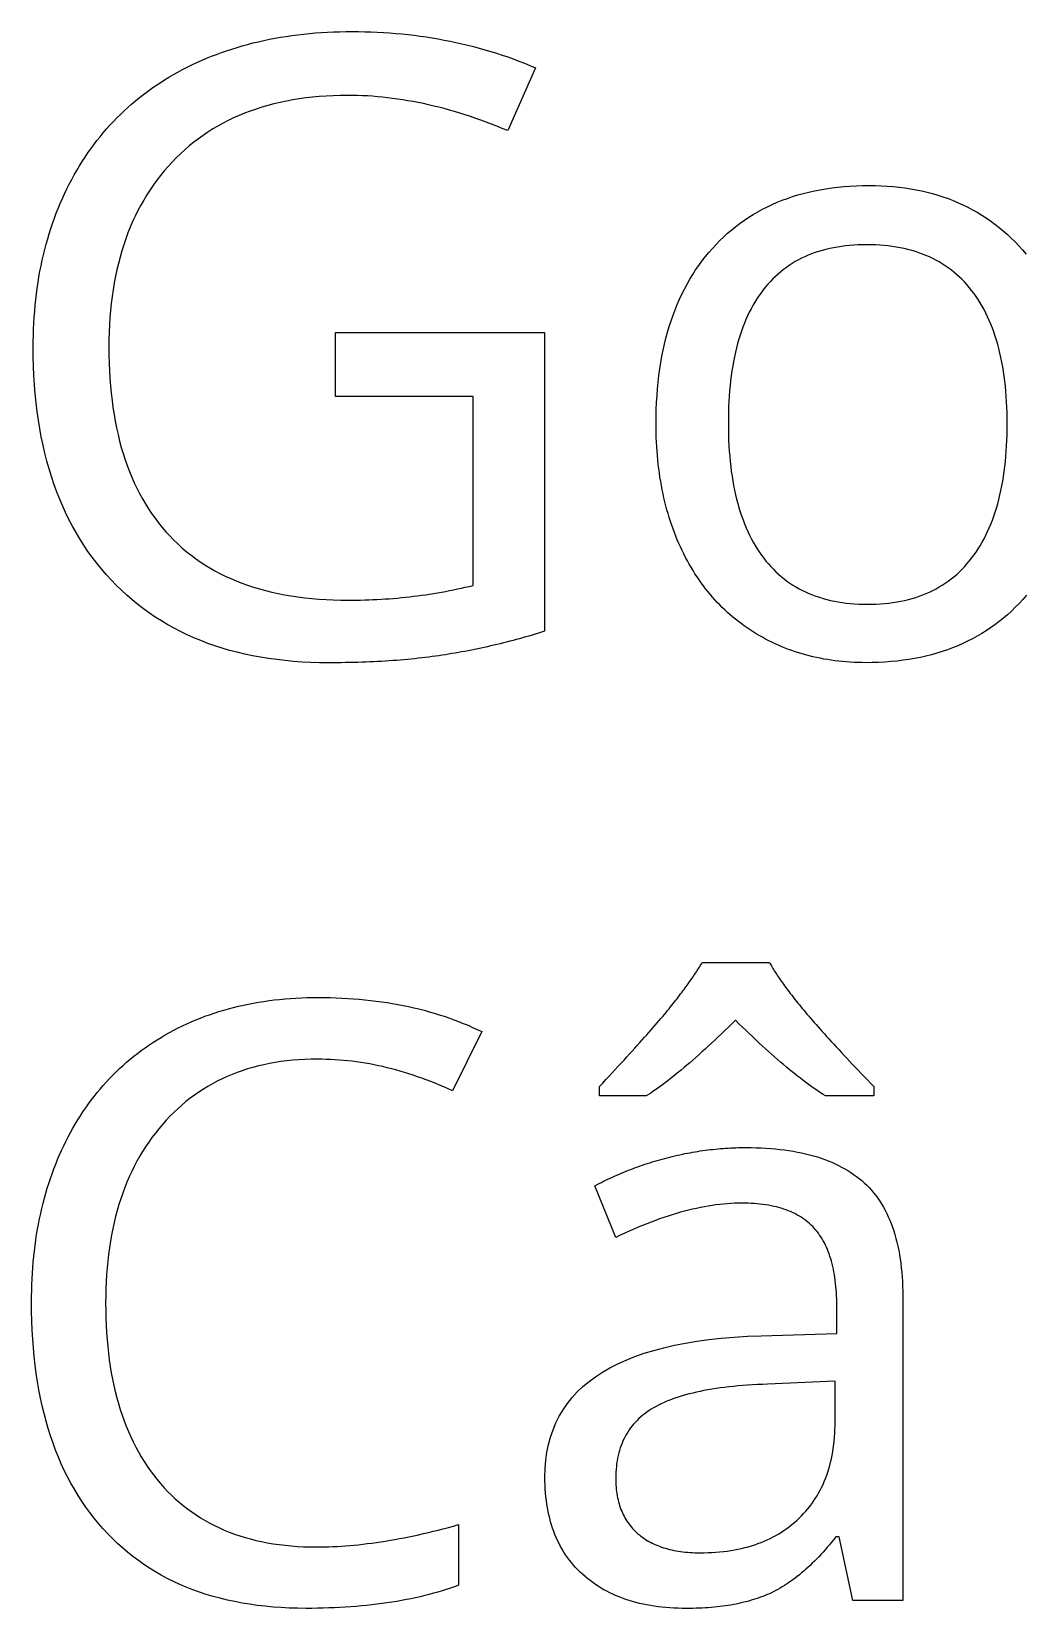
# Model space of a CAD drawing. Extents: x -419 to 419, y -275 to 1047.
# Drawn here: x -119.04 to -87.73, y 126.6 to 176.31 of the extents above; entities that cross this region are included whole.
import ezdxf

# ---------------------------------------------------------------- set-up
doc = ezdxf.new("R2010")
doc.units = 0
doc.layers.get('0').update_dxf_attribs({"linetype": 'CONTINUOUS'})

msp = doc.modelspace()

# ---------------------------------------------------------------- linework, layer by layer
for points in [[(-103.161, 157.315), (-103.26, 157.285), (-103.36, 157.256), (-103.46, 157.227), (-103.56, 157.199), (-103.66, 157.171), (-103.76, 157.143), (-103.86, 157.117), (-103.96, 157.09), (-104.061, 157.064), (-104.162, 157.039), (-104.262, 157.014), (-104.363, 156.989), (-104.464, 156.966), (-104.565, 156.942), (-104.666, 156.919), (-104.768, 156.897), (-104.869, 156.875), (-104.971, 156.853), (-105.072, 156.833), (-105.174, 156.812), (-105.276, 156.792), (-105.378, 156.773), (-105.48, 156.754), (-105.583, 156.736), (-105.685, 156.718), (-105.788, 156.701), (-105.89, 156.684), (-105.993, 156.668), (-106.096, 156.651), (-106.2, 156.636), (-106.305, 156.62), (-106.412, 156.606), (-106.519, 156.592), (-106.627, 156.578), (-106.737, 156.565), (-106.847, 156.553), (-106.959, 156.541), (-107.071, 156.529), (-107.185, 156.518), (-107.3, 156.508), (-107.416, 156.498), (-107.532, 156.489), (-107.65, 156.48), (-107.769, 156.472), (-107.889, 156.464), (-108.01, 156.457), (-108.132, 156.451), (-108.255, 156.445), (-108.38, 156.439), (-108.505, 156.434), (-108.631, 156.43), (-108.758, 156.426), (-108.887, 156.422), (-109.016, 156.419), (-109.146, 156.417), (-109.278, 156.415), (-109.41, 156.414), (-109.544, 156.413), (-109.678, 156.413), (-109.961, 156.416), (-110.239, 156.424), (-110.513, 156.437), (-110.783, 156.456), (-111.049, 156.481), (-111.311, 156.511), (-111.569, 156.546), (-111.822, 156.587), (-112.072, 156.633), (-112.318, 156.685), (-112.559, 156.742), (-112.797, 156.805), (-113.03, 156.873), (-113.259, 156.946), (-113.484, 157.025), (-113.706, 157.11), (-113.923, 157.2), (-114.136, 157.295), (-114.345, 157.396), (-114.549, 157.502), (-114.75, 157.613), (-114.947, 157.73), (-115.14, 157.853), (-115.328, 157.981), (-115.513, 158.114), (-115.693, 158.253), (-115.87, 158.397), (-116.042, 158.546), (-116.21, 158.702), (-116.375, 158.862), (-116.535, 159.028), (-116.691, 159.199), (-116.841, 159.374), (-116.987, 159.554), (-117.128, 159.738), (-117.263, 159.926), (-117.393, 160.119), (-117.518, 160.316), (-117.638, 160.518), (-117.753, 160.723), (-117.863, 160.934), (-117.968, 161.149), (-118.068, 161.368), (-118.162, 161.591), (-118.252, 161.819), (-118.336, 162.051), (-118.415, 162.288), (-118.489, 162.528), (-118.558, 162.774), (-118.622, 163.023), (-118.681, 163.277), (-118.735, 163.536), (-118.783, 163.798), (-118.827, 164.065), (-118.865, 164.337), (-118.898, 164.613), (-118.926, 164.893), (-118.949, 165.177), (-118.967, 165.466), (-118.98, 165.759), (-118.987, 166.056), (-118.99, 166.358), (-118.989, 166.552), (-118.985, 166.744), (-118.979, 166.935), (-118.97, 167.124), (-118.958, 167.312), (-118.944, 167.498), (-118.928, 167.683), (-118.909, 167.866), (-118.887, 168.047), (-118.863, 168.227), (-118.837, 168.405), (-118.808, 168.582), (-118.776, 168.758), (-118.742, 168.931), (-118.705, 169.104), (-118.666, 169.274), (-118.624, 169.443), (-118.58, 169.611), (-118.533, 169.777), (-118.484, 169.941), (-118.432, 170.104), (-118.378, 170.266), (-118.321, 170.426), (-118.262, 170.584), (-118.2, 170.74), (-118.135, 170.896), (-118.069, 171.049), (-117.999, 171.201), (-117.927, 171.352), (-117.853, 171.501), (-117.776, 171.648), (-117.696, 171.793), (-117.615, 171.936), (-117.531, 172.077), (-117.445, 172.216), (-117.356, 172.352), (-117.266, 172.486), (-117.173, 172.618), (-117.078, 172.747), (-116.98, 172.875), (-116.881, 173), (-116.779, 173.123), (-116.675, 173.244), (-116.569, 173.362), (-116.461, 173.478), (-116.35, 173.593), (-116.238, 173.704), (-116.123, 173.814), (-116.005, 173.921), (-115.886, 174.027), (-115.764, 174.13), (-115.64, 174.23), (-115.514, 174.329), (-115.386, 174.425), (-115.256, 174.52), (-115.123, 174.612), (-114.988, 174.701), (-114.851, 174.789), (-114.711, 174.874), (-114.57, 174.957), (-114.426, 175.038), (-114.28, 175.117), (-114.132, 175.193), (-113.983, 175.266), (-113.831, 175.337), (-113.679, 175.406), (-113.524, 175.472), (-113.368, 175.535), (-113.21, 175.596), (-113.051, 175.655), (-112.89, 175.711), (-112.727, 175.764), (-112.563, 175.815), (-112.397, 175.864), (-112.23, 175.91), (-112.061, 175.954), (-111.89, 175.995), (-111.718, 176.034), (-111.544, 176.07), (-111.368, 176.104), (-111.191, 176.135), (-111.012, 176.163), (-110.831, 176.19), (-110.649, 176.213), (-110.465, 176.235), (-110.28, 176.253), (-110.093, 176.27), (-109.904, 176.283), (-109.714, 176.295), (-109.522, 176.303), (-109.328, 176.31), (-109.133, 176.313), (-108.936, 176.315), (-108.736, 176.314), (-108.537, 176.31), (-108.339, 176.304), (-108.142, 176.296), (-107.945, 176.285), (-107.75, 176.272), (-107.555, 176.256), (-107.362, 176.238), (-107.169, 176.218), (-106.977, 176.196), (-106.786, 176.171), (-106.596, 176.143), (-106.407, 176.114), (-106.218, 176.081), (-106.031, 176.047), (-105.845, 176.01), (-105.659, 175.971), (-105.474, 175.929), (-105.29, 175.885), (-105.107, 175.839), (-104.925, 175.79), (-104.744, 175.739), (-104.564, 175.686), (-104.384, 175.63), (-104.206, 175.572), (-104.028, 175.512), (-103.851, 175.449), (-103.675, 175.384), (-103.5, 175.316), (-103.326, 175.246), (-103.153, 175.174), (-104.028, 173.19), (-104.197, 173.261), (-104.366, 173.329), (-104.535, 173.395), (-104.703, 173.458), (-104.87, 173.519), (-105.037, 173.578), (-105.204, 173.635), (-105.37, 173.689), (-105.536, 173.741), (-105.702, 173.791), (-105.867, 173.838), (-106.032, 173.883), (-106.196, 173.926), (-106.36, 173.967), (-106.523, 174.005), (-106.686, 174.041), (-106.849, 174.074), (-107.011, 174.106), (-107.173, 174.134), (-107.335, 174.161), (-107.496, 174.185), (-107.656, 174.207), (-107.816, 174.227), (-107.976, 174.244), (-108.135, 174.26), (-108.294, 174.272), (-108.453, 174.283), (-108.611, 174.291), (-108.768, 174.297), (-108.926, 174.3), (-109.082, 174.301), (-109.309, 174.299), (-109.533, 174.292), (-109.753, 174.282), (-109.97, 174.266), (-110.184, 174.246), (-110.395, 174.222), (-110.602, 174.194), (-110.806, 174.161), (-111.007, 174.124), (-111.205, 174.082), (-111.399, 174.036), (-111.591, 173.986), (-111.779, 173.931), (-111.964, 173.872), (-112.145, 173.809), (-112.323, 173.741), (-112.499, 173.668), (-112.67, 173.592), (-112.839, 173.511), (-113.005, 173.426), (-113.167, 173.336), (-113.326, 173.242), (-113.481, 173.143), (-113.634, 173.04), (-113.783, 172.933), (-113.929, 172.822), (-114.072, 172.706), (-114.211, 172.585), (-114.348, 172.461), (-114.481, 172.332), (-114.611, 172.198), (-114.737, 172.061), (-114.859, 171.92), (-114.978, 171.775), (-115.092, 171.628), (-115.201, 171.477), (-115.307, 171.322), (-115.409, 171.164), (-115.506, 171.003), (-115.599, 170.838), (-115.689, 170.67), (-115.774, 170.498), (-115.854, 170.324), (-115.931, 170.145), (-116.004, 169.964), (-116.072, 169.779), (-116.136, 169.59), (-116.196, 169.398), (-116.252, 169.203), (-116.304, 169.005), (-116.352, 168.803), (-116.395, 168.597), (-116.435, 168.389), (-116.47, 168.176), (-116.501, 167.961), (-116.528, 167.742), (-116.551, 167.52), (-116.569, 167.294), (-116.584, 167.065), (-116.594, 166.833), (-116.601, 166.597), (-116.603, 166.358), (-116.601, 166.107), (-116.595, 165.86), (-116.585, 165.617), (-116.571, 165.378), (-116.553, 165.143), (-116.531, 164.912), (-116.505, 164.685), (-116.475, 164.461), (-116.441, 164.242), (-116.403, 164.027), (-116.361, 163.815), (-116.315, 163.607), (-116.265, 163.404), (-116.212, 163.204), (-116.154, 163.008), (-116.092, 162.816), (-116.026, 162.628), (-115.956, 162.445), (-115.882, 162.265), (-115.805, 162.088), (-115.723, 161.916), (-115.637, 161.748), (-115.548, 161.584), (-115.454, 161.424), (-115.356, 161.267), (-115.255, 161.115), (-115.149, 160.967), (-115.039, 160.822), (-114.926, 160.682), (-114.808, 160.545), (-114.687, 160.413), (-114.561, 160.284), (-114.432, 160.159), (-114.299, 160.039), (-114.162, 159.923), (-114.021, 159.811), (-113.877, 159.703), (-113.729, 159.6), (-113.577, 159.501), (-113.422, 159.406), (-113.262, 159.315), (-113.1, 159.229), (-112.933, 159.147), (-112.762, 159.068), (-112.588, 158.995), (-112.41, 158.925), (-112.229, 158.86), (-112.043, 158.799), (-111.854, 158.742), (-111.662, 158.689), (-111.465, 158.64), (-111.265, 158.596), (-111.061, 158.556), (-110.853, 158.52), (-110.641, 158.489), (-110.426, 158.461), (-110.207, 158.438), (-109.984, 158.419), (-109.757, 158.404), (-109.527, 158.394), (-109.293, 158.388), (-109.055, 158.385), (-108.925, 158.386), (-108.796, 158.387), (-108.666, 158.39), (-108.537, 158.393), (-108.407, 158.397), (-108.278, 158.403), (-108.15, 158.409), (-108.021, 158.416), (-107.893, 158.425), (-107.764, 158.434), (-107.636, 158.444), (-107.509, 158.455), (-107.381, 158.467), (-107.254, 158.48), (-107.126, 158.494), (-106.999, 158.509), (-106.872, 158.525), (-106.746, 158.542), (-106.619, 158.56), (-106.493, 158.579), (-106.367, 158.599), (-106.241, 158.62), (-106.115, 158.642), (-105.989, 158.664), (-105.864, 158.688), (-105.739, 158.713), (-105.614, 158.739), (-105.489, 158.765), (-105.364, 158.793), (-105.239, 158.822), (-105.115, 158.852), (-105.115, 164.808), (-109.454, 164.808), (-109.454, 166.822), (-102.863, 166.822), (-102.863, 157.407), (-102.962, 157.376), (-103.061, 157.345)], [(-100.829, 143.378), (-100.731, 143.484), (-100.635, 143.588), (-100.541, 143.69), (-100.449, 143.79), (-100.359, 143.888), (-100.271, 143.984), (-100.186, 144.079), (-100.102, 144.171), (-100.02, 144.262), (-99.94, 144.35), (-99.862, 144.437), (-99.787, 144.522), (-99.713, 144.604), (-99.641, 144.685), (-99.572, 144.764), (-99.504, 144.841), (-99.438, 144.916), (-99.375, 144.99), (-99.313, 145.061), (-99.254, 145.13), (-99.196, 145.198), (-99.141, 145.263), (-99.088, 145.327), (-99.036, 145.388), (-98.987, 145.448), (-98.94, 145.506), (-98.894, 145.562), (-98.851, 145.616), (-98.809, 145.668), (-98.768, 145.72), (-98.728, 145.771), (-98.688, 145.822), (-98.649, 145.872), (-98.611, 145.921), (-98.574, 145.97), (-98.537, 146.018), (-98.501, 146.066), (-98.466, 146.113), (-98.432, 146.159), (-98.398, 146.205), (-98.365, 146.25), (-98.333, 146.295), (-98.302, 146.339), (-98.271, 146.383), (-98.241, 146.425), (-98.212, 146.467), (-98.183, 146.509), (-98.156, 146.55), (-98.129, 146.59), (-98.102, 146.63), (-98.077, 146.669), (-98.052, 146.708), (-98.028, 146.746), (-98.005, 146.783), (-97.982, 146.819), (-97.961, 146.855), (-97.94, 146.891), (-97.919, 146.926), (-97.9, 146.96), (-95.77, 146.96), (-95.751, 146.925), (-95.731, 146.889), (-95.711, 146.853), (-95.689, 146.816), (-95.667, 146.778), (-95.644, 146.74), (-95.62, 146.701), (-95.595, 146.662), (-95.57, 146.622), (-95.543, 146.581), (-95.516, 146.539), (-95.487, 146.497), (-95.458, 146.454), (-95.428, 146.41), (-95.397, 146.366), (-95.366, 146.321), (-95.333, 146.276), (-95.3, 146.23), (-95.265, 146.183), (-95.23, 146.135), (-95.194, 146.087), (-95.157, 146.039), (-95.119, 145.989), (-95.081, 145.939), (-95.041, 145.888), (-95.001, 145.837), (-94.96, 145.785), (-94.918, 145.732), (-94.875, 145.678), (-94.831, 145.624), (-94.786, 145.57), (-94.74, 145.514), (-94.692, 145.456), (-94.642, 145.397), (-94.591, 145.336), (-94.537, 145.273), (-94.482, 145.209), (-94.424, 145.143), (-94.365, 145.075), (-94.304, 145.006), (-94.241, 144.935), (-94.176, 144.862), (-94.109, 144.788), (-94.041, 144.711), (-93.97, 144.634), (-93.898, 144.554), (-93.824, 144.473), (-93.747, 144.39), (-93.669, 144.305), (-93.589, 144.219), (-93.508, 144.131), (-93.424, 144.041), (-93.338, 143.95), (-93.251, 143.856), (-93.161, 143.762), (-93.07, 143.665), (-92.977, 143.567), (-92.882, 143.467), (-92.785, 143.365), (-92.686, 143.261), (-92.585, 143.156), (-92.483, 143.049), (-92.483, 142.757), (-94.011, 142.757), (-94.085, 142.803), (-94.159, 142.851), (-94.235, 142.902), (-94.312, 142.954), (-94.391, 143.009), (-94.47, 143.066), (-94.551, 143.124), (-94.633, 143.185), (-94.716, 143.248), (-94.8, 143.312), (-94.886, 143.379), (-94.972, 143.448), (-95.06, 143.519), (-95.149, 143.592), (-95.239, 143.667), (-95.331, 143.744), (-95.424, 143.823), (-95.517, 143.904), (-95.612, 143.987), (-95.709, 144.072), (-95.806, 144.159), (-95.905, 144.248), (-96.005, 144.339), (-96.105, 144.433), (-96.208, 144.528), (-96.311, 144.625), (-96.416, 144.724), (-96.521, 144.826), (-96.628, 144.929), (-96.736, 145.034), (-96.846, 145.141), (-96.958, 145.032), (-97.068, 144.924), (-97.178, 144.819), (-97.285, 144.715), (-97.392, 144.614), (-97.497, 144.515), (-97.6, 144.419), (-97.702, 144.324), (-97.803, 144.232), (-97.902, 144.142), (-98, 144.054), (-98.097, 143.968), (-98.192, 143.885), (-98.285, 143.804), (-98.377, 143.725), (-98.468, 143.648), (-98.557, 143.573), (-98.645, 143.5), (-98.732, 143.43), (-98.817, 143.362), (-98.9, 143.296), (-98.983, 143.232), (-99.063, 143.171), (-99.143, 143.111), (-99.221, 143.054), (-99.297, 142.999), (-99.372, 142.946), (-99.446, 142.895), (-99.518, 142.847), (-99.589, 142.801), (-99.659, 142.757), (-101.136, 142.757), (-101.136, 143.049), (-101.031, 143.161), (-100.929, 143.27)], [(-110.617, 143.894), (-110.807, 143.879), (-110.994, 143.86), (-111.179, 143.837), (-111.361, 143.809), (-111.541, 143.777), (-111.717, 143.74), (-111.891, 143.7), (-112.062, 143.655), (-112.231, 143.606), (-112.396, 143.552), (-112.559, 143.494), (-112.72, 143.432), (-112.877, 143.366), (-113.032, 143.295), (-113.184, 143.22), (-113.333, 143.141), (-113.48, 143.058), (-113.624, 142.97), (-113.765, 142.878), (-113.904, 142.781), (-114.04, 142.681), (-114.173, 142.576), (-114.304, 142.467), (-114.431, 142.353), (-114.556, 142.236), (-114.679, 142.114), (-114.799, 141.987), (-114.916, 141.857), (-115.029, 141.723), (-115.139, 141.585), (-115.246, 141.444), (-115.348, 141.301), (-115.447, 141.154), (-115.542, 141.004), (-115.634, 140.85), (-115.721, 140.694), (-115.805, 140.534), (-115.885, 140.372), (-115.962, 140.206), (-116.034, 140.037), (-116.103, 139.864), (-116.169, 139.689), (-116.23, 139.51), (-116.288, 139.329), (-116.342, 139.144), (-116.392, 138.956), (-116.439, 138.764), (-116.482, 138.57), (-116.521, 138.372), (-116.556, 138.172), (-116.588, 137.968), (-116.616, 137.761), (-116.64, 137.551), (-116.66, 137.337), (-116.677, 137.121), (-116.69, 136.901), (-116.699, 136.678), (-116.705, 136.452), (-116.707, 136.223), (-116.705, 135.987), (-116.7, 135.755), (-116.691, 135.526), (-116.678, 135.301), (-116.662, 135.08), (-116.642, 134.861), (-116.619, 134.647), (-116.592, 134.436), (-116.561, 134.228), (-116.527, 134.024), (-116.489, 133.823), (-116.448, 133.626), (-116.403, 133.432), (-116.354, 133.242), (-116.302, 133.055), (-116.246, 132.871), (-116.187, 132.692), (-116.124, 132.515), (-116.058, 132.342), (-115.987, 132.173), (-115.914, 132.007), (-115.837, 131.845), (-115.756, 131.686), (-115.671, 131.53), (-115.583, 131.378), (-115.492, 131.23), (-115.397, 131.085), (-115.298, 130.943), (-115.196, 130.805), (-115.09, 130.671), (-114.981, 130.54), (-114.868, 130.412), (-114.751, 130.289), (-114.632, 130.17), (-114.51, 130.055), (-114.385, 129.945), (-114.257, 129.838), (-114.125, 129.736), (-113.991, 129.638), (-113.853, 129.544), (-113.713, 129.454), (-113.569, 129.368), (-113.423, 129.287), (-113.273, 129.21), (-113.12, 129.137), (-112.964, 129.068), (-112.806, 129.003), (-112.644, 128.943), (-112.479, 128.887), (-112.311, 128.835), (-112.14, 128.787), (-111.965, 128.743), (-111.788, 128.703), (-111.608, 128.668), (-111.425, 128.637), (-111.238, 128.609), (-111.049, 128.587), (-110.857, 128.568), (-110.661, 128.553), (-110.463, 128.543), (-110.261, 128.537), (-110.057, 128.535), (-109.929, 128.535), (-109.801, 128.537), (-109.671, 128.541), (-109.541, 128.546), (-109.409, 128.553), (-109.276, 128.561), (-109.142, 128.57), (-109.006, 128.581), (-108.87, 128.594), (-108.732, 128.607), (-108.594, 128.623), (-108.454, 128.64), (-108.313, 128.658), (-108.17, 128.678), (-108.027, 128.699), (-107.882, 128.722), (-107.737, 128.746), (-107.59, 128.771), (-107.442, 128.798), (-107.293, 128.827), (-107.143, 128.857), (-106.991, 128.889), (-106.839, 128.922), (-106.685, 128.956), (-106.53, 128.992), (-106.374, 129.03), (-106.217, 129.068), (-106.059, 129.109), (-105.899, 129.151), (-105.739, 129.194), (-105.577, 129.239), (-105.577, 127.329), (-105.704, 127.282), (-105.832, 127.238), (-105.963, 127.194), (-106.096, 127.153), (-106.23, 127.113), (-106.366, 127.074), (-106.505, 127.037), (-106.645, 127.001), (-106.787, 126.967), (-106.93, 126.934), (-107.076, 126.903), (-107.224, 126.874), (-107.374, 126.846), (-107.525, 126.819), (-107.678, 126.794), (-107.834, 126.771), (-107.991, 126.749), (-108.15, 126.728), (-108.311, 126.709), (-108.474, 126.692), (-108.638, 126.676), (-108.805, 126.661), (-108.973, 126.648), (-109.144, 126.637), (-109.316, 126.627), (-109.49, 126.619), (-109.666, 126.612), (-109.844, 126.606), (-110.024, 126.603), (-110.206, 126.6), (-110.39, 126.6), (-110.655, 126.602), (-110.917, 126.61), (-111.175, 126.623), (-111.428, 126.641), (-111.678, 126.665), (-111.924, 126.694), (-112.166, 126.728), (-112.404, 126.767), (-112.638, 126.811), (-112.868, 126.861), (-113.094, 126.916), (-113.316, 126.976), (-113.534, 127.041), (-113.749, 127.112), (-113.959, 127.188), (-114.165, 127.269), (-114.368, 127.355), (-114.566, 127.447), (-114.761, 127.543), (-114.951, 127.645), (-115.138, 127.752), (-115.321, 127.865), (-115.5, 127.982), (-115.675, 128.105), (-115.845, 128.233), (-116.012, 128.367), (-116.175, 128.505), (-116.335, 128.649), (-116.49, 128.798), (-116.641, 128.952), (-116.788, 129.112), (-116.931, 129.276), (-117.07, 129.444), (-117.204, 129.617), (-117.333, 129.794), (-117.457, 129.976), (-117.577, 130.162), (-117.692, 130.353), (-117.802, 130.548), (-117.908, 130.747), (-118.009, 130.951), (-118.105, 131.16), (-118.196, 131.372), (-118.283, 131.589), (-118.365, 131.811), (-118.443, 132.037), (-118.515, 132.267), (-118.583, 132.502), (-118.647, 132.741), (-118.705, 132.984), (-118.759, 133.232), (-118.808, 133.485), (-118.853, 133.741), (-118.893, 134.003), (-118.928, 134.268), (-118.958, 134.538), (-118.984, 134.812), (-119.005, 135.091), (-119.022, 135.374), (-119.033, 135.662), (-119.04, 135.954), (-119.043, 136.25), (-119.042, 136.436), (-119.038, 136.62), (-119.033, 136.803), (-119.025, 136.985), (-119.015, 137.165), (-119.002, 137.343), (-118.988, 137.52), (-118.971, 137.696), (-118.952, 137.87), (-118.93, 138.043), (-118.907, 138.214), (-118.881, 138.383), (-118.852, 138.551), (-118.822, 138.718), (-118.789, 138.883), (-118.754, 139.047), (-118.717, 139.209), (-118.678, 139.37), (-118.636, 139.529), (-118.592, 139.687), (-118.546, 139.843), (-118.497, 139.998), (-118.447, 140.151), (-118.393, 140.302), (-118.338, 140.453), (-118.281, 140.601), (-118.221, 140.749), (-118.159, 140.895), (-118.094, 141.039), (-118.028, 141.182), (-117.959, 141.323), (-117.888, 141.462), (-117.815, 141.6), (-117.74, 141.735), (-117.663, 141.869), (-117.584, 142), (-117.503, 142.129), (-117.42, 142.256), (-117.335, 142.381), (-117.248, 142.504), (-117.159, 142.625), (-117.068, 142.743), (-116.975, 142.86), (-116.88, 142.974), (-116.783, 143.087), (-116.684, 143.197), (-116.583, 143.306), (-116.48, 143.412), (-116.374, 143.516), (-116.267, 143.618), (-116.158, 143.718), (-116.047, 143.816), (-115.934, 143.912), (-115.819, 144.006), (-115.702, 144.097), (-115.583, 144.187), (-115.462, 144.274), (-115.339, 144.36), (-115.214, 144.443), (-115.086, 144.524), (-114.957, 144.603), (-114.826, 144.681), (-114.693, 144.755), (-114.559, 144.828), (-114.423, 144.898), (-114.285, 144.965), (-114.146, 145.03), (-114.006, 145.093), (-113.864, 145.153), (-113.72, 145.211), (-113.576, 145.266), (-113.429, 145.318), (-113.281, 145.369), (-113.132, 145.417), (-112.981, 145.462), (-112.828, 145.505), (-112.674, 145.545), (-112.519, 145.583), (-112.361, 145.619), (-112.203, 145.652), (-112.043, 145.683), (-111.881, 145.711), (-111.718, 145.737), (-111.554, 145.76), (-111.388, 145.781), (-111.22, 145.799), (-111.051, 145.815), (-110.88, 145.829), (-110.708, 145.84), (-110.535, 145.848), (-110.36, 145.855), (-110.183, 145.858), (-110.005, 145.859), (-109.815, 145.858), (-109.627, 145.855), (-109.441, 145.849), (-109.256, 145.842), (-109.072, 145.832), (-108.89, 145.819), (-108.71, 145.805), (-108.531, 145.788), (-108.354, 145.769), (-108.178, 145.748), (-108.004, 145.724), (-107.831, 145.698), (-107.66, 145.671), (-107.491, 145.64), (-107.323, 145.608), (-107.156, 145.573), (-106.991, 145.536), (-106.828, 145.497), (-106.666, 145.456), (-106.506, 145.412), (-106.347, 145.366), (-106.19, 145.318), (-106.034, 145.268), (-105.88, 145.215), (-105.728, 145.16), (-105.577, 145.103), (-105.427, 145.044), (-105.279, 144.982), (-105.133, 144.918), (-104.988, 144.852), (-104.845, 144.784), (-105.769, 142.914), (-105.907, 142.977), (-106.044, 143.039), (-106.182, 143.098), (-106.319, 143.155), (-106.456, 143.21), (-106.594, 143.263), (-106.731, 143.314), (-106.869, 143.363), (-107.006, 143.41), (-107.144, 143.455), (-107.281, 143.497), (-107.418, 143.538), (-107.556, 143.576), (-107.693, 143.613), (-107.831, 143.647), (-107.968, 143.68), (-108.105, 143.71), (-108.243, 143.738), (-108.38, 143.764), (-108.518, 143.788), (-108.655, 143.81), (-108.793, 143.829), (-108.93, 143.847), (-109.067, 143.863), (-109.205, 143.876), (-109.342, 143.888), (-109.48, 143.897), (-109.617, 143.904), (-109.755, 143.909), (-109.892, 143.913), (-110.029, 143.914), (-110.228, 143.912), (-110.424, 143.905)], [(-93.949, 128.525), (-94.017, 128.447), (-94.085, 128.372), (-94.153, 128.298), (-94.22, 128.226), (-94.288, 128.156), (-94.356, 128.088), (-94.424, 128.021), (-94.491, 127.956), (-94.559, 127.893), (-94.627, 127.832), (-94.694, 127.773), (-94.762, 127.715), (-94.83, 127.659), (-94.897, 127.605), (-94.965, 127.553), (-95.033, 127.502), (-95.1, 127.453), (-95.168, 127.406), (-95.235, 127.361), (-95.303, 127.317), (-95.37, 127.276), (-95.438, 127.236), (-95.505, 127.198), (-95.573, 127.161), (-95.64, 127.127), (-95.708, 127.094), (-95.775, 127.063), (-95.843, 127.033), (-95.912, 127.004), (-95.982, 126.977), (-96.053, 126.95), (-96.126, 126.924), (-96.199, 126.899), (-96.274, 126.876), (-96.349, 126.853), (-96.426, 126.831), (-96.504, 126.81), (-96.583, 126.79), (-96.663, 126.771), (-96.744, 126.753), (-96.826, 126.736), (-96.909, 126.72), (-96.993, 126.705), (-97.079, 126.691), (-97.165, 126.678), (-97.253, 126.666), (-97.342, 126.655), (-97.431, 126.645), (-97.522, 126.636), (-97.614, 126.628), (-97.707, 126.62), (-97.801, 126.614), (-97.896, 126.609), (-97.992, 126.604), (-98.089, 126.601), (-98.188, 126.599), (-98.287, 126.597), (-98.387, 126.597), (-98.522, 126.598), (-98.654, 126.601), (-98.784, 126.607), (-98.913, 126.615), (-99.039, 126.625), (-99.164, 126.637), (-99.287, 126.651), (-99.407, 126.668), (-99.526, 126.687), (-99.643, 126.708), (-99.759, 126.732), (-99.872, 126.758), (-99.983, 126.786), (-100.093, 126.816), (-100.201, 126.848), (-100.306, 126.883), (-100.41, 126.92), (-100.512, 126.959), (-100.612, 127), (-100.71, 127.044), (-100.807, 127.09), (-100.901, 127.138), (-100.994, 127.188), (-101.084, 127.241), (-101.173, 127.296), (-101.26, 127.353), (-101.345, 127.413), (-101.428, 127.474), (-101.51, 127.538), (-101.589, 127.604), (-101.667, 127.673), (-101.742, 127.743), (-101.815, 127.815), (-101.885, 127.889), (-101.953, 127.966), (-102.019, 128.044), (-102.082, 128.123), (-102.142, 128.205), (-102.2, 128.289), (-102.256, 128.374), (-102.309, 128.462), (-102.36, 128.551), (-102.408, 128.642), (-102.453, 128.735), (-102.497, 128.83), (-102.537, 128.927), (-102.576, 129.026), (-102.611, 129.126), (-102.645, 129.229), (-102.676, 129.333), (-102.704, 129.44), (-102.73, 129.548), (-102.754, 129.658), (-102.775, 129.77), (-102.793, 129.884), (-102.809, 130), (-102.823, 130.117), (-102.834, 130.237), (-102.842, 130.359), (-102.849, 130.482), (-102.852, 130.608), (-102.854, 130.735), (-102.846, 131.005), (-102.825, 131.267), (-102.79, 131.521), (-102.74, 131.766), (-102.676, 132.002), (-102.598, 132.23), (-102.506, 132.45), (-102.4, 132.661), (-102.279, 132.864), (-102.145, 133.059), (-101.996, 133.245), (-101.833, 133.422), (-101.655, 133.591), (-101.464, 133.752), (-101.258, 133.904), (-101.038, 134.048), (-100.804, 134.184), (-100.556, 134.311), (-100.294, 134.429), (-100.017, 134.539), (-99.726, 134.641), (-99.421, 134.734), (-99.102, 134.819), (-98.769, 134.896), (-98.421, 134.964), (-98.06, 135.024), (-97.684, 135.075), (-97.293, 135.118), (-96.889, 135.152), (-96.471, 135.178), (-96.038, 135.196), (-93.65, 135.271), (-93.65, 136.144), (-93.651, 136.25), (-93.653, 136.354), (-93.657, 136.456), (-93.662, 136.556), (-93.669, 136.655), (-93.677, 136.752), (-93.687, 136.847), (-93.698, 136.94), (-93.711, 137.031), (-93.725, 137.121), (-93.74, 137.209), (-93.757, 137.295), (-93.776, 137.379), (-93.796, 137.461), (-93.818, 137.542), (-93.841, 137.62), (-93.865, 137.697), (-93.891, 137.773), (-93.919, 137.846), (-93.947, 137.917), (-93.978, 137.987), (-94.01, 138.055), (-94.043, 138.121), (-94.078, 138.186), (-94.114, 138.248), (-94.152, 138.309), (-94.191, 138.368), (-94.232, 138.425), (-94.274, 138.48), (-94.318, 138.534), (-94.363, 138.586), (-94.41, 138.636), (-94.458, 138.684), (-94.509, 138.731), (-94.561, 138.776), (-94.615, 138.82), (-94.67, 138.861), (-94.728, 138.902), (-94.787, 138.94), (-94.848, 138.977), (-94.911, 139.012), (-94.976, 139.046), (-95.042, 139.078), (-95.11, 139.108), (-95.18, 139.137), (-95.252, 139.164), (-95.325, 139.19), (-95.401, 139.213), (-95.478, 139.236), (-95.556, 139.256), (-95.637, 139.275), (-95.72, 139.292), (-95.804, 139.308), (-95.89, 139.322), (-95.978, 139.334), (-96.067, 139.345), (-96.158, 139.354), (-96.252, 139.361), (-96.347, 139.367), (-96.443, 139.371), (-96.542, 139.373), (-96.642, 139.374), (-96.756, 139.373), (-96.871, 139.37), (-96.987, 139.364), (-97.104, 139.356), (-97.222, 139.346), (-97.341, 139.334), (-97.46, 139.319), (-97.581, 139.302), (-97.703, 139.283), (-97.825, 139.262), (-97.949, 139.238), (-98.073, 139.212), (-98.199, 139.184), (-98.325, 139.154), (-98.453, 139.121), (-98.581, 139.087), (-98.71, 139.05), (-98.84, 139.01), (-98.972, 138.969), (-99.104, 138.925), (-99.237, 138.879), (-99.371, 138.831), (-99.506, 138.78), (-99.642, 138.727), (-99.779, 138.672), (-99.917, 138.615), (-100.055, 138.556), (-100.195, 138.494), (-100.336, 138.43), (-100.478, 138.364), (-100.621, 138.296), (-101.276, 139.924), (-101.209, 139.961), (-101.141, 139.996), (-101.073, 140.031), (-101.005, 140.066), (-100.936, 140.1), (-100.866, 140.134), (-100.796, 140.167), (-100.726, 140.199), (-100.656, 140.231), (-100.585, 140.263), (-100.513, 140.294), (-100.441, 140.324), (-100.369, 140.354), (-100.296, 140.384), (-100.223, 140.413), (-100.15, 140.441), (-100.076, 140.469), (-100.002, 140.497), (-99.927, 140.524), (-99.852, 140.55), (-99.776, 140.576), (-99.7, 140.601), (-99.624, 140.626), (-99.547, 140.651), (-99.47, 140.675), (-99.392, 140.698), (-99.314, 140.721), (-99.235, 140.744), (-99.156, 140.765), (-99.077, 140.787), (-98.997, 140.808), (-98.917, 140.828), (-98.837, 140.848), (-98.757, 140.867), (-98.677, 140.885), (-98.597, 140.903), (-98.517, 140.92), (-98.437, 140.936), (-98.357, 140.952), (-98.277, 140.967), (-98.197, 140.981), (-98.117, 140.995), (-98.037, 141.008), (-97.957, 141.02), (-97.877, 141.032), (-97.797, 141.043), (-97.717, 141.053), (-97.637, 141.063), (-97.556, 141.072), (-97.476, 141.08), (-97.396, 141.088), (-97.316, 141.095), (-97.236, 141.101), (-97.155, 141.106), (-97.075, 141.111), (-96.995, 141.116), (-96.914, 141.119), (-96.834, 141.122), (-96.754, 141.125), (-96.673, 141.126), (-96.593, 141.127), (-96.512, 141.128), (-96.351, 141.127), (-96.193, 141.123), (-96.038, 141.117), (-95.885, 141.109), (-95.735, 141.099), (-95.588, 141.086), (-95.444, 141.071), (-95.302, 141.053), (-95.163, 141.034), (-95.026, 141.012), (-94.892, 140.987), (-94.761, 140.961), (-94.633, 140.932), (-94.507, 140.9), (-94.384, 140.867), (-94.264, 140.831), (-94.146, 140.793), (-94.031, 140.752), (-93.919, 140.709), (-93.809, 140.664), (-93.703, 140.617), (-93.599, 140.567), (-93.497, 140.515), (-93.398, 140.46), (-93.302, 140.403), (-93.209, 140.344), (-93.119, 140.283), (-93.031, 140.219), (-92.945, 140.153), (-92.863, 140.085), (-92.783, 140.014), (-92.706, 139.941), (-92.632, 139.864), (-92.56, 139.786), (-92.491, 139.704), (-92.424, 139.619), (-92.36, 139.532), (-92.298, 139.442), (-92.239, 139.349), (-92.182, 139.253), (-92.128, 139.155), (-92.076, 139.054), (-92.027, 138.949), (-91.98, 138.843), (-91.936, 138.733), (-91.895, 138.62), (-91.855, 138.505), (-91.819, 138.387), (-91.785, 138.266), (-91.753, 138.142), (-91.724, 138.016), (-91.698, 137.886), (-91.674, 137.754), (-91.653, 137.619), (-91.634, 137.482), (-91.617, 137.341), (-91.603, 137.198), (-91.592, 137.052), (-91.583, 136.903), (-91.577, 136.751), (-91.573, 136.597), (-91.572, 136.439), (-91.572, 126.852), (-93.149, 126.851), (-93.575, 128.851), (-93.678, 128.851), (-93.745, 128.767), (-93.813, 128.684), (-93.881, 128.604)], [(-97.711, 128.357), (-97.587, 128.363), (-97.465, 128.371), (-97.345, 128.381), (-97.226, 128.393), (-97.109, 128.408), (-96.994, 128.425), (-96.881, 128.444), (-96.769, 128.465), (-96.66, 128.489), (-96.552, 128.515), (-96.445, 128.543), (-96.341, 128.574), (-96.238, 128.607), (-96.138, 128.642), (-96.039, 128.679), (-95.941, 128.719), (-95.846, 128.761), (-95.752, 128.805), (-95.66, 128.851), (-95.57, 128.9), (-95.481, 128.951), (-95.395, 129.005), (-95.31, 129.06), (-95.227, 129.118), (-95.145, 129.178), (-95.066, 129.241), (-94.988, 129.306), (-94.912, 129.373), (-94.838, 129.442), (-94.766, 129.513), (-94.696, 129.586), (-94.629, 129.66), (-94.564, 129.737), (-94.501, 129.815), (-94.441, 129.895), (-94.383, 129.977), (-94.328, 130.061), (-94.274, 130.147), (-94.224, 130.234), (-94.175, 130.324), (-94.129, 130.415), (-94.085, 130.508), (-94.044, 130.602), (-94.005, 130.699), (-93.968, 130.797), (-93.934, 130.898), (-93.902, 131), (-93.872, 131.104), (-93.845, 131.209), (-93.82, 131.317), (-93.798, 131.426), (-93.778, 131.537), (-93.76, 131.65), (-93.745, 131.765), (-93.732, 131.881), (-93.721, 132), (-93.713, 132.12), (-93.707, 132.242), (-93.703, 132.365), (-93.702, 132.491), (-93.702, 133.759), (-95.832, 133.67), (-95.995, 133.663), (-96.155, 133.656), (-96.311, 133.647), (-96.465, 133.636), (-96.616, 133.625), (-96.764, 133.612), (-96.908, 133.598), (-97.05, 133.583), (-97.189, 133.566), (-97.325, 133.549), (-97.458, 133.529), (-97.588, 133.509), (-97.715, 133.487), (-97.839, 133.465), (-97.961, 133.44), (-98.079, 133.415), (-98.194, 133.388), (-98.306, 133.36), (-98.416, 133.331), (-98.522, 133.3), (-98.626, 133.269), (-98.726, 133.236), (-98.824, 133.201), (-98.918, 133.166), (-99.01, 133.129), (-99.099, 133.091), (-99.185, 133.051), (-99.268, 133.011), (-99.348, 132.969), (-99.425, 132.926), (-99.499, 132.881), (-99.57, 132.835), (-99.639, 132.788), (-99.705, 132.738), (-99.77, 132.688), (-99.832, 132.635), (-99.891, 132.581), (-99.948, 132.526), (-100.003, 132.469), (-100.056, 132.41), (-100.106, 132.35), (-100.154, 132.287), (-100.199, 132.224), (-100.242, 132.159), (-100.283, 132.092), (-100.322, 132.023), (-100.358, 131.953), (-100.392, 131.882), (-100.423, 131.808), (-100.453, 131.733), (-100.479, 131.657), (-100.504, 131.579), (-100.526, 131.499), (-100.546, 131.417), (-100.564, 131.334), (-100.579, 131.25), (-100.592, 131.163), (-100.602, 131.075), (-100.61, 130.986), (-100.616, 130.895), (-100.62, 130.802), (-100.621, 130.708), (-100.62, 130.634), (-100.618, 130.561), (-100.614, 130.49), (-100.609, 130.42), (-100.603, 130.351), (-100.595, 130.283), (-100.585, 130.216), (-100.574, 130.15), (-100.562, 130.086), (-100.548, 130.022), (-100.533, 129.96), (-100.516, 129.899), (-100.498, 129.839), (-100.478, 129.78), (-100.457, 129.722), (-100.434, 129.666), (-100.41, 129.61), (-100.385, 129.556), (-100.358, 129.503), (-100.33, 129.451), (-100.3, 129.4), (-100.269, 129.35), (-100.236, 129.302), (-100.202, 129.254), (-100.166, 129.208), (-100.129, 129.163), (-100.09, 129.119), (-100.05, 129.076), (-100.009, 129.034), (-99.966, 128.994), (-99.922, 128.954), (-99.876, 128.916), (-99.829, 128.879), (-99.781, 128.843), (-99.732, 128.809), (-99.681, 128.776), (-99.63, 128.744), (-99.577, 128.713), (-99.523, 128.684), (-99.468, 128.656), (-99.412, 128.629), (-99.355, 128.603), (-99.296, 128.579), (-99.237, 128.556), (-99.176, 128.534), (-99.114, 128.513), (-99.051, 128.494), (-98.986, 128.475), (-98.921, 128.458), (-98.854, 128.443), (-98.787, 128.428), (-98.718, 128.415), (-98.648, 128.403), (-98.576, 128.393), (-98.504, 128.383), (-98.43, 128.375), (-98.356, 128.368), (-98.28, 128.363), (-98.203, 128.358), (-98.125, 128.355), (-98.045, 128.353), (-97.965, 128.353), (-97.837, 128.354)]]:
    msp.add_lwpolyline(points, close=True)
for points in [[(-87.672, 158.54), (-87.785, 158.41), (-87.902, 158.284), (-88.022, 158.161), (-88.144, 158.043), (-88.27, 157.929), (-88.398, 157.819), (-88.529, 157.713), (-88.663, 157.612), (-88.8, 157.514), (-88.94, 157.421), (-89.082, 157.332), (-89.227, 157.247), (-89.376, 157.166), (-89.527, 157.089), (-89.681, 157.016), (-89.838, 156.948), (-89.997, 156.883), (-90.16, 156.823), (-90.325, 156.767), (-90.493, 156.715), (-90.664, 156.667), (-90.838, 156.624), (-91.015, 156.584), (-91.195, 156.549), (-91.377, 156.518), (-91.562, 156.49), (-91.75, 156.468), (-91.941, 156.449), (-92.135, 156.434), (-92.332, 156.424), (-92.531, 156.418), (-92.734, 156.416), (-92.859, 156.417), (-92.983, 156.419), (-93.107, 156.424), (-93.229, 156.431), (-93.351, 156.439), (-93.471, 156.45), (-93.591, 156.462), (-93.71, 156.477), (-93.828, 156.493), (-93.945, 156.511), (-94.061, 156.531), (-94.176, 156.553), (-94.291, 156.577), (-94.404, 156.602), (-94.517, 156.63), (-94.629, 156.66), (-94.739, 156.691), (-94.849, 156.724), (-94.958, 156.759), (-95.066, 156.797), (-95.173, 156.836), (-95.279, 156.876), (-95.385, 156.919), (-95.489, 156.964), (-95.593, 157.01), (-95.695, 157.059), (-95.797, 157.109), (-95.898, 157.161), (-95.997, 157.215), (-96.096, 157.271), (-96.194, 157.329), (-96.291, 157.389), (-96.387, 157.451), (-96.481, 157.514), (-96.573, 157.579), (-96.664, 157.646), (-96.754, 157.714), (-96.842, 157.784), (-96.929, 157.855), (-97.014, 157.928), (-97.098, 158.003), (-97.181, 158.079), (-97.262, 158.157), (-97.341, 158.237), (-97.419, 158.318), (-97.496, 158.401), (-97.571, 158.486), (-97.645, 158.572), (-97.717, 158.66), (-97.788, 158.749), (-97.858, 158.841), (-97.926, 158.933), (-97.993, 159.028), (-98.058, 159.124), (-98.122, 159.222), (-98.184, 159.321), (-98.245, 159.422), (-98.304, 159.525), (-98.362, 159.629), (-98.419, 159.735), (-98.474, 159.843), (-98.528, 159.952), (-98.58, 160.063), (-98.63, 160.175), (-98.679, 160.288), (-98.726, 160.402), (-98.771, 160.518), (-98.815, 160.635), (-98.857, 160.753), (-98.897, 160.872), (-98.935, 160.993), (-98.972, 161.114), (-99.007, 161.237), (-99.04, 161.361), (-99.072, 161.487), (-99.102, 161.613), (-99.13, 161.741), (-99.157, 161.87), (-99.181, 162), (-99.204, 162.132), (-99.226, 162.264), (-99.245, 162.398), (-99.263, 162.533), (-99.28, 162.669), (-99.294, 162.807), (-99.307, 162.945), (-99.318, 163.085), (-99.328, 163.226), (-99.335, 163.368), (-99.341, 163.512), (-99.345, 163.656), (-99.348, 163.802), (-99.349, 163.949), (-99.347, 164.177), (-99.341, 164.401), (-99.332, 164.622), (-99.319, 164.839), (-99.303, 165.053), (-99.282, 165.264), (-99.258, 165.472), (-99.231, 165.676), (-99.199, 165.878), (-99.164, 166.076), (-99.126, 166.27), (-99.083, 166.462), (-99.037, 166.65), (-98.987, 166.835), (-98.934, 167.016), (-98.876, 167.195), (-98.815, 167.37), (-98.751, 167.541), (-98.682, 167.71), (-98.61, 167.875), (-98.535, 168.037), (-98.455, 168.196), (-98.372, 168.352), (-98.285, 168.504), (-98.195, 168.653), (-98.101, 168.798), (-98.003, 168.941), (-97.901, 169.08), (-97.796, 169.216), (-97.687, 169.348), (-97.574, 169.478), (-97.458, 169.604), (-97.338, 169.725), (-97.216, 169.843), (-97.092, 169.957), (-96.964, 170.066), (-96.833, 170.171), (-96.7, 170.272), (-96.564, 170.369), (-96.425, 170.462), (-96.283, 170.551), (-96.138, 170.635), (-95.99, 170.715), (-95.84, 170.792), (-95.686, 170.864), (-95.53, 170.932), (-95.371, 170.996), (-95.209, 171.055), (-95.044, 171.111), (-94.876, 171.162), (-94.706, 171.21), (-94.532, 171.253), (-94.356, 171.292), (-94.177, 171.327), (-93.995, 171.358), (-93.81, 171.385), (-93.622, 171.407), (-93.431, 171.426), (-93.237, 171.44), (-93.041, 171.451), (-92.841, 171.457), (-92.639, 171.459), (-92.444, 171.457), (-92.251, 171.45), (-92.061, 171.44), (-91.873, 171.425), (-91.688, 171.406), (-91.506, 171.383), (-91.326, 171.356), (-91.149, 171.324), (-90.974, 171.288), (-90.802, 171.248), (-90.633, 171.204), (-90.466, 171.155), (-90.302, 171.103), (-90.14, 171.046), (-89.981, 170.985), (-89.825, 170.919), (-89.671, 170.85), (-89.52, 170.776), (-89.371, 170.698), (-89.225, 170.615), (-89.082, 170.529), (-88.941, 170.438), (-88.803, 170.343), (-88.667, 170.244), (-88.534, 170.141), (-88.404, 170.033), (-88.276, 169.921), (-88.151, 169.805), (-88.028, 169.685), (-87.908, 169.56), (-87.791, 169.432), (-87.677, 169.3)], [(-97.07, 163.95), (-97.069, 163.772), (-97.065, 163.597), (-97.06, 163.424), (-97.051, 163.255), (-97.041, 163.088), (-97.028, 162.924), (-97.013, 162.763), (-96.996, 162.604), (-96.976, 162.448), (-96.954, 162.295), (-96.93, 162.145), (-96.903, 161.997), (-96.874, 161.853), (-96.843, 161.71), (-96.809, 161.571), (-96.773, 161.434), (-96.735, 161.3), (-96.694, 161.169), (-96.652, 161.041), (-96.606, 160.915), (-96.559, 160.792), (-96.509, 160.672), (-96.457, 160.555), (-96.402, 160.44), (-96.346, 160.328), (-96.286, 160.219), (-96.225, 160.112), (-96.161, 160.009), (-96.095, 159.908), (-96.027, 159.809), (-95.956, 159.714), (-95.883, 159.621), (-95.808, 159.532), (-95.731, 159.446), (-95.651, 159.362), (-95.57, 159.282), (-95.486, 159.205), (-95.4, 159.131), (-95.311, 159.06), (-95.221, 158.991), (-95.128, 158.926), (-95.034, 158.864), (-94.937, 158.805), (-94.838, 158.749), (-94.736, 158.696), (-94.633, 158.646), (-94.527, 158.599), (-94.419, 158.555), (-94.309, 158.514), (-94.197, 158.477), (-94.082, 158.442), (-93.966, 158.41), (-93.847, 158.381), (-93.726, 158.355), (-93.603, 158.333), (-93.478, 158.313), (-93.35, 158.296), (-93.22, 158.283), (-93.088, 158.272), (-92.954, 158.265), (-92.818, 158.26), (-92.68, 158.258), (-92.541, 158.26), (-92.405, 158.264), (-92.271, 158.272), (-92.139, 158.283), (-92.009, 158.296), (-91.882, 158.313), (-91.756, 158.332), (-91.633, 158.355), (-91.512, 158.38), (-91.393, 158.409), (-91.276, 158.441), (-91.162, 158.475), (-91.049, 158.513), (-90.939, 158.554), (-90.831, 158.598), (-90.725, 158.644), (-90.621, 158.694), (-90.52, 158.747), (-90.42, 158.803), (-90.323, 158.862), (-90.228, 158.923), (-90.135, 158.988), (-90.045, 159.056), (-89.956, 159.127), (-89.87, 159.201), (-89.786, 159.278), (-89.704, 159.358), (-89.624, 159.441), (-89.546, 159.527), (-89.471, 159.616), (-89.398, 159.708), (-89.327, 159.803), (-89.258, 159.901), (-89.191, 160.002), (-89.127, 160.105), (-89.065, 160.211), (-89.006, 160.32), (-88.948, 160.432), (-88.894, 160.547), (-88.841, 160.664), (-88.791, 160.784), (-88.743, 160.907), (-88.697, 161.033), (-88.654, 161.161), (-88.613, 161.292), (-88.575, 161.426), (-88.539, 161.563), (-88.505, 161.703), (-88.473, 161.845), (-88.444, 161.99), (-88.417, 162.138), (-88.393, 162.289), (-88.37, 162.443), (-88.351, 162.599), (-88.333, 162.758), (-88.318, 162.92), (-88.305, 163.085), (-88.295, 163.252), (-88.286, 163.422), (-88.281, 163.595), (-88.277, 163.771), (-88.276, 163.949), (-88.277, 164.127), (-88.281, 164.301), (-88.286, 164.473), (-88.295, 164.642), (-88.305, 164.808), (-88.318, 164.971), (-88.333, 165.132), (-88.351, 165.289), (-88.37, 165.445), (-88.393, 165.597), (-88.417, 165.746), (-88.444, 165.893), (-88.473, 166.037), (-88.505, 166.178), (-88.539, 166.317), (-88.575, 166.452), (-88.613, 166.585), (-88.654, 166.715), (-88.697, 166.843), (-88.743, 166.967), (-88.791, 167.089), (-88.841, 167.208), (-88.894, 167.324), (-88.948, 167.438), (-89.006, 167.549), (-89.065, 167.657), (-89.127, 167.762), (-89.191, 167.864), (-89.258, 167.964), (-89.327, 168.061), (-89.398, 168.155), (-89.471, 168.247), (-89.547, 168.335), (-89.624, 168.42), (-89.704, 168.503), (-89.787, 168.582), (-89.871, 168.658), (-89.958, 168.731), (-90.047, 168.802), (-90.138, 168.869), (-90.231, 168.933), (-90.327, 168.995), (-90.425, 169.053), (-90.525, 169.108), (-90.627, 169.16), (-90.732, 169.21), (-90.839, 169.256), (-90.948, 169.299), (-91.059, 169.34), (-91.172, 169.377), (-91.288, 169.411), (-91.406, 169.443), (-91.526, 169.471), (-91.649, 169.496), (-91.773, 169.519), (-91.9, 169.538), (-92.029, 169.554), (-92.16, 169.568), (-92.293, 169.578), (-92.429, 169.586), (-92.567, 169.59), (-92.707, 169.592), (-92.845, 169.59), (-92.981, 169.586), (-93.115, 169.578), (-93.247, 169.568), (-93.377, 169.555), (-93.504, 169.539), (-93.629, 169.519), (-93.752, 169.497), (-93.873, 169.472), (-93.991, 169.444), (-94.107, 169.413), (-94.222, 169.38), (-94.333, 169.343), (-94.443, 169.303), (-94.55, 169.26), (-94.656, 169.214), (-94.759, 169.166), (-94.86, 169.114), (-94.958, 169.06), (-95.055, 169.002), (-95.149, 168.942), (-95.241, 168.878), (-95.331, 168.812), (-95.418, 168.742), (-95.504, 168.67), (-95.587, 168.595), (-95.668, 168.517), (-95.746, 168.436), (-95.823, 168.351), (-95.897, 168.264), (-95.97, 168.174), (-96.039, 168.081), (-96.107, 167.985), (-96.172, 167.887), (-96.235, 167.785), (-96.296, 167.681), (-96.355, 167.573), (-96.411, 167.463), (-96.465, 167.35), (-96.516, 167.234), (-96.565, 167.115), (-96.612, 166.993), (-96.657, 166.869), (-96.699, 166.741), (-96.739, 166.611), (-96.777, 166.477), (-96.813, 166.341), (-96.846, 166.202), (-96.877, 166.06), (-96.905, 165.915), (-96.931, 165.767), (-96.956, 165.616), (-96.977, 165.463), (-96.997, 165.306), (-97.014, 165.147), (-97.029, 164.984), (-97.041, 164.819), (-97.052, 164.651), (-97.06, 164.48), (-97.065, 164.306), (-97.069, 164.129), (-97.07, 163.949)]]:
    msp.add_lwpolyline(points)

doc.saveas('drawing.dxf')
